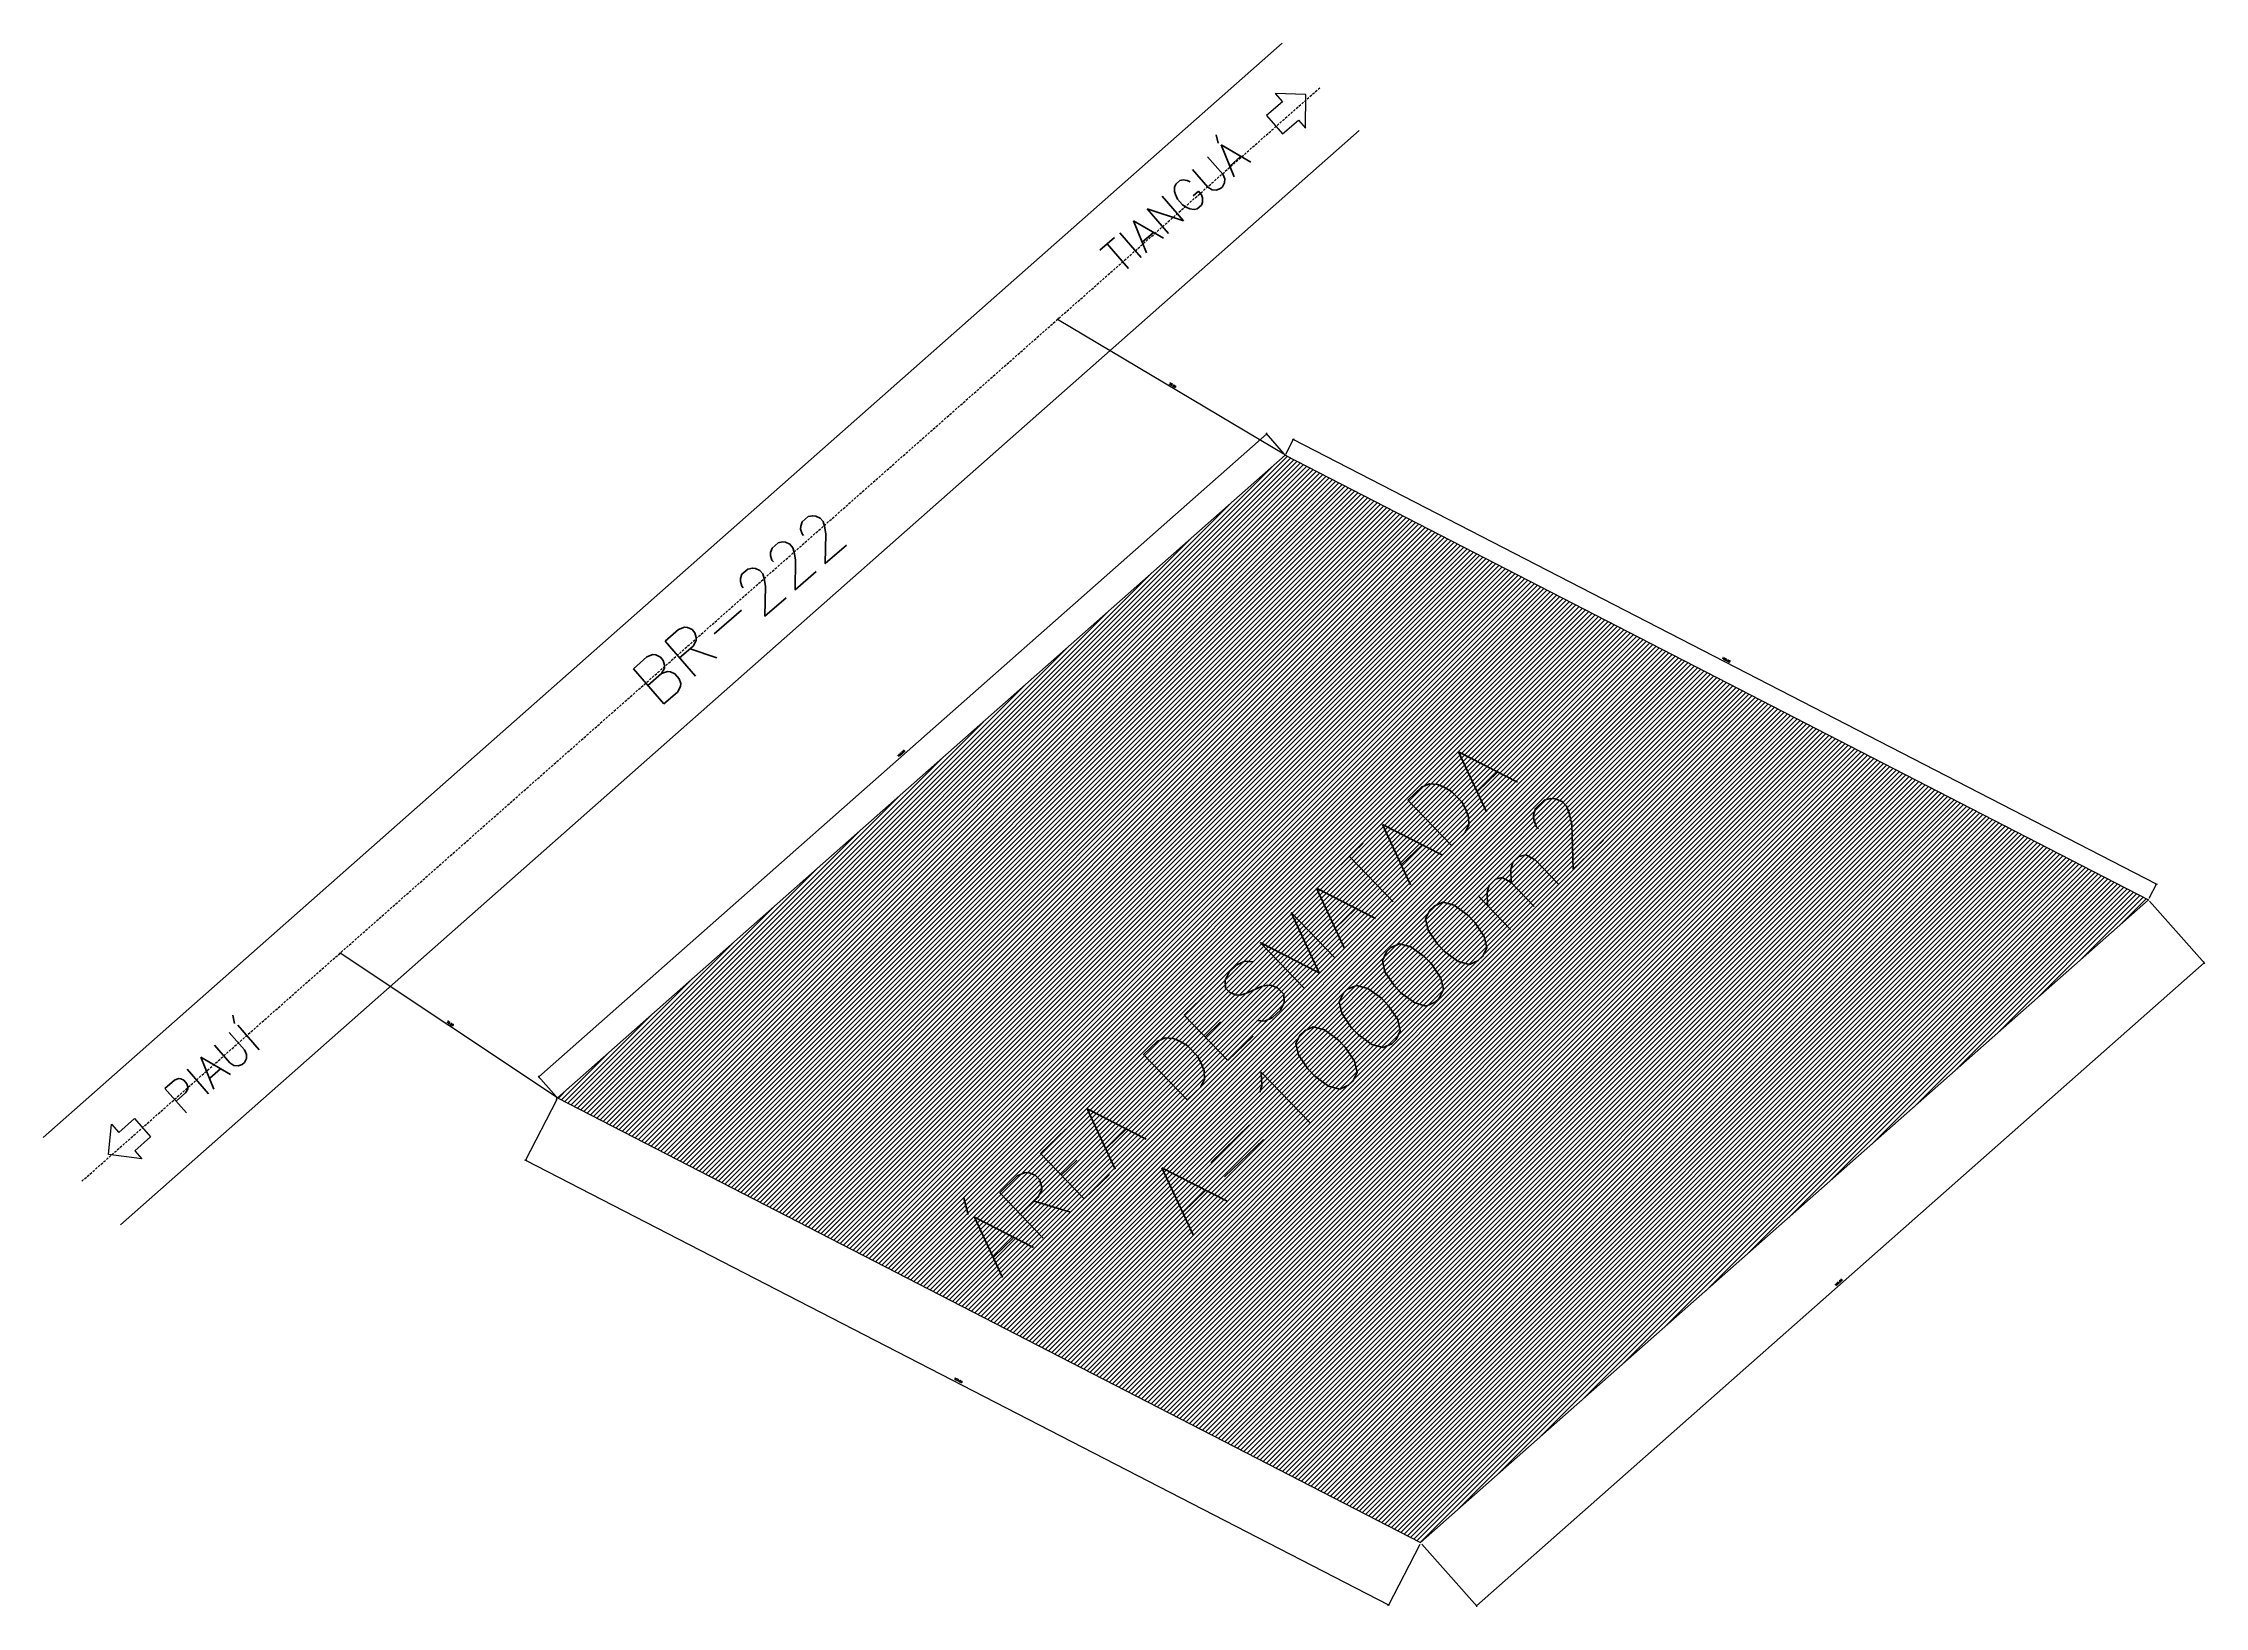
# Model space of a CAD drawing. Header units: millimetres. Extents: x 1111 to 2600, y -509 to -91.
# Drawn here: x 1880.1 to 2102.7, y -273.8 to -112.8 of the extents above; entities that cross this region are included whole.
import ezdxf

# ---------------------------------------------------------------- set-up
doc = ezdxf.new("R2010")
doc.units = ezdxf.units.MM
doc.header["$PDMODE"] = 35
doc.linetypes.add('HIDDEN', pattern=[0.375, 0.25, -0.125])
for name, color, linetype in [('ARQ-PENA-01', 1, 'Continuous'), ('ARQ-PENA-05', 5, 'Continuous'), ('ARQ-TEXTO3', 3, 'Continuous'), ('TERRENO', 6, 'Continuous'), ('TEXTO', 3, 'Continuous')]:
    doc.layers.add(name, color=color, linetype=linetype)
doc.styles.add('L60', font='simplex.shx', dxfattribs={"height": 3})
doc.styles.add('ROMANS', font='romans')
doc.styles.add('Romans_Anot', font='romans.shx')
doc.dimstyles.new('Escala 1-100', dxfattribs={"dimtxt": 0.2, "dimasz": 0.15, "dimexe": 0.1, "dimexo": 0.2, "dimgap": 0.15, "dimtad": 1, "dimzin": 4, "dimdsep": 46, "dimtxsty": 'Romans_Anot', "dimblk": 'OBLIQUE', "dimcen": 0.25, "dimclrd": 256, "dimclre": 256, "dimclrt": 2, "dimadec": 0, "dimazin": 0, "dimtfac": 1, "dimtix": 1, "dimtmove": 2, "dimatfit": 3, "dimfxl": 0, "dimlwd": -1, "dimlwe": -1, "dimarcsym": 0})

# ---------------------------------------------------------------- blocks, each defined once
blk = doc.blocks.new('_Oblique')
at = {"color": 0, "linetype": 'ByBlock', "lineweight": -2}
blk.add_line((-0.5, -0.5), (0.5, 0.5), dxfattribs=at)
blk = doc.blocks.new('*D425')
at = {"transparency": 16777216}
for p, q in [((2097.03, -201.15), (2102.71, -207.57)), ((2102.64, -207.5), (2027.69, -273.69)), ((2022.08, -267.34), (2027.75, -273.77))]:
    blk.add_line(p, q, dxfattribs=at)
at = {"layer": 'DEFPOINTS', "color": 0, "transparency": 16777216}
for p in [(2096.9, -201), (2021.95, -267.19), (2027.69, -273.69)]:
    blk.add_point(p, dxfattribs=at)
at = {"transparency": 16777216, "xscale": 0.15, "yscale": 0.15, "zscale": 0.15}
for p, rotation in [((2102.64, -207.5), 41.44826664432126), ((2027.69, -273.69), 221.4482666443212)]:
    blk.add_blockref('_Oblique', p, dxfattribs=dict(at, rotation=rotation))
at = {"color": 2, "transparency": 16777216, "insert": (2065, -240.41), "char_height": 0.2, "attachment_point": 5, "rotation": 41.4483, "style": 'Romans_Anot'}
blk.add_mtext('100.00', dxfattribs=at)
blk = doc.blocks.new('*D426')
at = {"transparency": 16777216}
for p, q in [((1932.96, -221.57), (1929.7, -227.89)), ((1929.75, -227.8), (2018.64, -273.6)), ((2021.85, -267.37), (2018.6, -273.69))]:
    blk.add_line(p, q, dxfattribs=at)
at = {"layer": 'DEFPOINTS', "color": 0, "transparency": 16777216}
for p in [(1933.05, -221.39), (2021.95, -267.19), (2018.64, -273.6)]:
    blk.add_point(p, dxfattribs=at)
at = {"transparency": 16777216, "xscale": 0.15, "yscale": 0.15, "zscale": 0.15}
for p, rotation in [((1929.75, -227.8), 152.7420631183094), ((2018.64, -273.6), 332.7420631183094)]:
    blk.add_blockref('_Oblique', p, dxfattribs=dict(at, rotation=rotation))
at = {"color": 2, "transparency": 16777216, "insert": (1974.31, -250.47), "char_height": 0.2, "attachment_point": 5, "rotation": 332.7421, "style": 'Romans_Anot'}
blk.add_mtext('100.00', dxfattribs=at)
blk = doc.blocks.new('*D427')
at = {"transparency": 16777216}
for p, q in [((2008.1, -155.02), (2008.88, -153.5)), ((2097.73, -199.39), (2008.83, -153.59)), ((2096.99, -200.82), (2097.77, -199.3))]:
    blk.add_line(p, q, dxfattribs=at)
at = {"layer": 'DEFPOINTS', "color": 0, "transparency": 16777216}
for p in [(2008.83, -153.59), (2008.01, -155.2), (2096.9, -201)]:
    blk.add_point(p, dxfattribs=at)
at = {"transparency": 16777216, "xscale": 0.15, "yscale": 0.15, "zscale": 0.15}
for p, rotation in [((2008.83, -153.59), 152.7420631213677), ((2097.73, -199.39), 332.7420631213677)]:
    blk.add_blockref('_Oblique', p, dxfattribs=dict(at, rotation=rotation))
at = {"color": 2, "transparency": 16777216, "insert": (2053.4, -176.27), "char_height": 0.2, "attachment_point": 5, "rotation": 332.7421, "style": 'Romans_Anot'}
blk.add_mtext('100.00', dxfattribs=at)
blk = doc.blocks.new('*D414')
at = {"transparency": 16777216}
for p, q in [((1931.13, -219.22), (2006.09, -153.02)), ((2007.87, -155.05), (2006.02, -152.95)), ((1932.92, -221.24), (1931.06, -219.14))]:
    blk.add_line(p, q, dxfattribs=at)
at = {"layer": 'DEFPOINTS', "color": 0, "transparency": 16777216}
for p in [(2006.09, -153.02), (2008.01, -155.2), (1933.05, -221.39)]:
    blk.add_point(p, dxfattribs=at)
at = {"transparency": 16777216, "xscale": 0.15, "yscale": 0.15, "zscale": 0.15}
for p, rotation in [((2006.09, -153.02), 41.44826664453159), ((1931.13, -219.22), 221.4482666445316)]:
    blk.add_blockref('_Oblique', p, dxfattribs=dict(at, rotation=rotation))
at = {"color": 2, "transparency": 16777216, "insert": (1968.44, -185.93), "char_height": 0.2, "attachment_point": 5, "rotation": 41.4483, "style": 'Romans_Anot'}
blk.add_mtext('100.00', dxfattribs=at)
blk = doc.blocks.new('*D428')
at = {"layer": 'ARQ-PENA-05', "transparency": 16777216}
for p, q in [((2008.01, -155.2), (1984.54, -141.23)), ((1984.64, -141.06), (1984.59, -141.15)), ((2008.11, -155.02), (2008.06, -155.11))]:
    blk.add_line(p, q, dxfattribs=at)
at = {"layer": 'DEFPOINTS', "color": 0, "transparency": 16777216}
for p in [(1984.54, -141.23), (1984.54, -141.23), (2008.01, -155.2)]:
    blk.add_point(p, dxfattribs=at)
at = {"layer": 'ARQ-PENA-05', "transparency": 16777216, "xscale": 0.15, "yscale": 0.15, "zscale": 0.15}
for p, rotation in [((1984.54, -141.23), 149.2494195040998), ((2008.01, -155.2), 329.2494195040998)]:
    blk.add_blockref('_Oblique', p, dxfattribs=dict(at, rotation=rotation))
at = {"layer": 'ARQ-PENA-05', "color": 2, "transparency": 16777216, "insert": (1996.4, -148), "char_height": 0.2, "attachment_point": 5, "rotation": 329.2494, "style": 'Romans_Anot'}
blk.add_mtext('28.00', dxfattribs=at)
blk = doc.blocks.new('*D429')
at = {"layer": 'ARQ-PENA-05', "transparency": 16777216}
for p, q in [((1910.54, -206.65), (1910.59, -206.57)), ((1933.05, -221.39), (1910.65, -206.49)), ((1932.94, -221.56), (1932.99, -221.47))]:
    blk.add_line(p, q, dxfattribs=at)
at = {"layer": 'DEFPOINTS', "color": 0, "transparency": 16777216}
for p in [(1910.65, -206.49), (1910.65, -206.49), (1933.05, -221.39)]:
    blk.add_point(p, dxfattribs=at)
at = {"layer": 'ARQ-PENA-05', "transparency": 16777216, "xscale": 0.15, "yscale": 0.15, "zscale": 0.15}
for p, rotation in [((1910.65, -206.49), 146.3628354959395), ((1933.05, -221.39), 326.3628354959396)]:
    blk.add_blockref('_Oblique', p, dxfattribs=dict(at, rotation=rotation))
at = {"layer": 'ARQ-PENA-05', "color": 2, "transparency": 16777216, "insert": (1921.99, -213.73), "char_height": 0.2, "attachment_point": 5, "rotation": 326.3628, "style": 'Romans_Anot'}
blk.add_mtext('28.00', dxfattribs=at)

msp = doc.modelspace()

# ---------------------------------------------------------------- hatches: boundary and pattern name
h = msp.add_hatch()
h.set_pattern_fill('JIS_WOOD', color=256, scale=0.5, style=0)
h.set_pattern_definition([(45, (-270307.16385, -9582804.2142), (-0.24999999958, 0.24999999958), [])])
h.paths.add_polyline_path([(2008.005, -155.196), (1933.05, -221.391), (2021.945, -267.19), (2096.9, -200.996)])
h.paths.add_polyline_path([(1998.238, -238.251), (2047.296, -191.08), (2039.81, -183.295), (1990.753, -230.466)], flags=24)
h.paths.add_polyline_path([(1978.62, -242.802), (2045.014, -178.961), (2036.994, -170.62), (1970.599, -234.461)], flags=24)

# ---------------------------------------------------------------- linework, layer by layer
at = {"layer": 'ARQ-PENA-01'}
for p, q in [((1880.075, -225.481), (2007.685, -112.787)), ((1888.018, -234.476), (2015.629, -121.781))]:
    msp.add_line(p, q, dxfattribs=at)
at = {"layer": 'ARQ-PENA-01', "linetype": 'HIDDEN'}
msp.add_line((1884.047, -229.979), (2011.657, -117.284), dxfattribs=at)
at = {"layer": 'ARQ-TEXTO3'}
for points in [[(2007.708, -118.81), (2006.075, -120.229), (2007.721, -122.123), (2009.354, -120.704), (2010.085, -121.545), (2010.116, -118.077), (2006.976, -117.968)], [(1887.848, -224.942), (1889.481, -223.523), (1891.128, -225.417), (1889.495, -226.836), (1890.226, -227.678), (1886.788, -227.225), (1887.117, -224.101)]]:
    msp.add_lwpolyline(points, close=True, dxfattribs=at)
at = {"layer": 'TERRENO'}
for p, q in [((1933.05, -221.391), (2008.005, -155.196)), ((2008.005, -155.196), (2096.9, -200.996)), ((2021.945, -267.19), (2096.9, -200.996)), ((1933.05, -221.391), (2021.945, -267.19))]:
    msp.add_line(p, q, dxfattribs=at)

# ---------------------------------------------------------------- texts
at = {"layer": 'ARQ-TEXTO3', "attachment_point": 5, "rotation": 41, "style": 'ROMANS'}
for s, insert, char_height in [('TIANGUÁ', (1996.681, -129.563), 3.36), ('BR-222', (1951.753, -170.907), 4.8), ('PIAUÍ', (1897.462, -218.42), 3.36)]:
    msp.add_mtext(s, dxfattribs=dict(at, insert=insert, char_height=char_height))
at = {"layer": 'TEXTO', "lineweight": 0, "style": 'L60'}
for s, height, p in [('ÁREA DESMATADA', 6.48, (1978.673, -240.075)), ('A=10000m2', 7.2, (1998.288, -235.706))]:
    msp.add_text(s, height=height, rotation=43.87709, dxfattribs=at).set_placement(p)

# ---------------------------------------------------------------- dimensions: what is measured, and where the dimension line sits
for p1, p2, distance, picture, middle in [((1933.05, -221.391), (2008.005, -155.196), 2.899, '*D414', (1968.443, -185.933)), ((2096.9, -200.996), (2008.005, -155.196), -1.809, '*D427', (2053.396, -176.266)), ((2096.9, -200.996), (2021.945, -267.19), 8.673, '*D425', (2064.998, -240.407)), ((1933.05, -221.391), (2021.945, -267.19), -7.206, '*D426', (1974.311, -250.474))]:
    dim = msp.add_aligned_dim(p1=p1, p2=p2, distance=distance, dimstyle='Escala 1-100')
    dim.commit()
    dim.dimension.update_dxf_attribs({"geometry": picture, "text_midpoint": middle})
at = {"layer": 'ARQ-PENA-05'}
for p1, p2, picture, middle in [((2008.005, -155.196), (1984.537, -141.234), '*D428', (1996.399, -148)), ((1933.05, -221.391), (1910.648, -206.486), '*D429', (1921.988, -213.73))]:
    dim = msp.add_aligned_dim(p1=p1, p2=p2, distance=0, text='28.00', dimstyle='Escala 1-100', dxfattribs=at)
    dim.commit()
    dim.dimension.update_dxf_attribs({"geometry": picture, "text_midpoint": middle})

doc.saveas('drawing.dxf')
